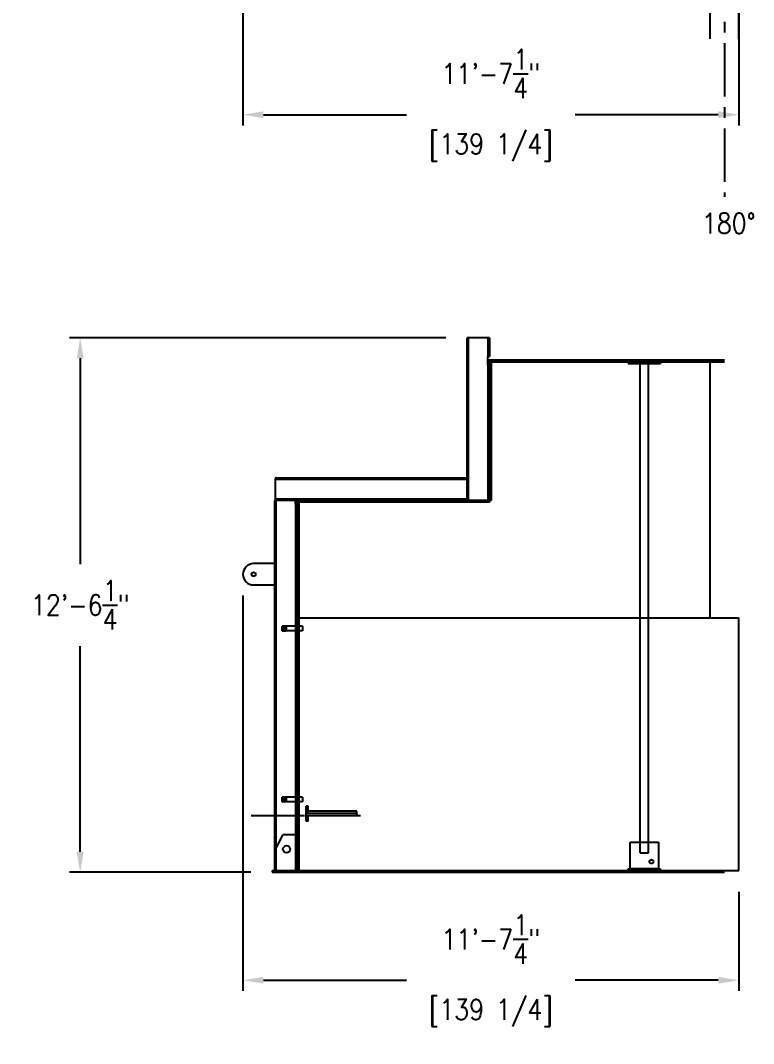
# Model space of a CAD drawing. Extents: x -3358 to -2794, y -13 to 855.
# Drawn here: x -3339.7 to -3133.9, y -10.2 to 277.3 of the extents above; entities that cross this region are included whole.
import ezdxf
from ezdxf.enums import TextEntityAlignment as Align

# ---------------------------------------------------------------- set-up
doc = ezdxf.new("R2010")
doc.units = 0
doc.header["$LTSCALE"] = 12
doc.header["$MEASUREMENT"] = 0
doc.header["$PDMODE"] = 33
doc.header["$PDSIZE"] = -0.5
doc.linetypes.add('CENTER', pattern=[2, 1.25, -0.25, 0.25, -0.25])
doc.layers.get('Defpoints').update_dxf_attribs({"linetype": 'CONTINUOUS'})
for name, color, linetype in [('1 PIPE', 7, 'CONTINUOUS'), ('1-150-RFSO', 14, 'CONTINUOUS'), ('2 PIPE', 7, 'CONTINUOUS'), ('6X20', 3, 'CONTINUOUS'), ('CENTER', 6, 'CENTER'), ('COVER', 3, 'CONTINUOUS'), ('DIM', 1, 'CONTINUOUS'), ('EXTERNALS', 3, 'CONTINUOUS'), ('INTERNALS', 1, 'CONTINUOUS'), ('SHELL', 40, 'CONTINUOUS'), ('TEXT', 4, 'CONTINUOUS')]:
    doc.layers.add(name, color=color, linetype=linetype)
doc.layers.add('AM_0', color=7, linetype='CONTINUOUS', lineweight=30)
doc.styles.add('ROMANS', font='ROMANS.shx', dxfattribs={"width": 0.85, "height": 5.76})
doc.styles.get("Standard").update_dxf_attribs({"font": 'sanss___.ttf'})
doc.dimstyles.get("Standard").update_dxf_attribs({"dimtxt": 0.18, "dimasz": 0.18, "dimexe": 0.18, "dimexo": 0.0625, "dimgap": 0.09, "dimtad": 0, "dimtih": 1, "dimtoh": 1, "dimdec": 4, "dimzin": 0, "dimdsep": 46, "dimtxsty": 'Standard', "dimcen": 0.09, "dimadec": 0, "dimazin": 0, "dimtfac": 1, "dimtdec": 4, "dimtofl": 0, "dimtmove": 0, "dimatfit": 3, "dimfxl": 1, "dimtolj": 1, "dimtzin": 0, "dimarcsym": 0})

# ---------------------------------------------------------------- blocks, each defined once
blk = doc.blocks.new('A$Ca259bb44')
at = {"layer": '1 PIPE'}
for p, q in [((-0.47, 1.57), (-1.16, -4.08)), ((-0.47, 1.57), (0.84, 1.41)), ((0.84, 1.41), (0.14, -4.24))]:
    blk.add_line(p, q, dxfattribs=at)
at = {"layer": 'AM_0'}
for p, q in [((-1.16, -4.08), (0.14, -4.24)), ((-1.14, -3.89), (-1.14, -3.88)), ((-1.13, -3.79), (-1.13, -3.78)), ((-1.12, -3.69), (-1.12, -3.68)), ((-1.11, -3.59), (-1.1, -3.58)), ((-1.1, -3.95), (-1.09, -3.93)), ((-1.09, -3.49), (-1.09, -3.48)), ((-1.08, -3.4), (-1.08, -3.38)), ((-1.08, -3.85), (-1.08, -3.83)), ((-1.07, -3.3), (-1.07, -3.28)), ((-1.07, -3.76), (-1.07, -3.73)), ((-1.06, -3.2), (-1.05, -3.18)), ((-1.06, -3.66), (-1.06, -3.63)), ((-1.05, -3.56), (-1.04, -3.53)), ((-1.03, -3), (-1.04, -3.09)), ((-1.04, -3.09), (-0.98, -3.06)), ((-1.04, -3.1), (-1.04, -3.09)), ((-1.03, -3.46), (-1.03, -3.43)), ((-1.02, -3.36), (-1.02, -3.33)), ((-1.01, -3.26), (-1.01, -3.23)), ((-1, -3.16), (-0.99, -3.14)), ((-0.98, -3.06), (-0.98, -3.04)), ((0.1, -4.13), (0.1, -4.15)), ((0.11, -4.03), (0.11, -4.05)), ((0.12, -3.93), (0.12, -3.96)), ((0.14, -3.83), (0.13, -3.86)), ((0.15, -4.19), (0.14, -4.24)), ((0.15, -3.73), (0.15, -3.76)), ((0.16, -3.63), (0.16, -3.66)), ((0.16, -4.09), (0.16, -4.11)), ((0.17, -3.53), (0.17, -3.56)), ((0.17, -3.99), (0.17, -4.01)), ((0.19, -3.44), (0.18, -3.46)), ((0.18, -3.89), (0.18, -3.91)), ((0.2, -3.34), (0.19, -3.36)), ((0.19, -3.8), (0.19, -3.81)), ((0.21, -3.24), (0.21, -3.26)), ((0.21, -3.7), (0.21, -3.71)), ((0.22, -3.6), (0.22, -3.61)), ((0.23, -3.5), (0.23, -3.51)), ((0.24, -3.4), (0.24, -3.41)), ((0.26, -3.3), (0.26, -3.31))]:
    blk.add_line(p, q, dxfattribs=at)
at = {"layer": 'AM_0', "flags": 128}
for points in [[(-1.15, -3.98), (-1.12, -3.96), (-1.09, -3.95)], [(0.14, -4.19), (0.13, -4.19), (0.08, -4.18), (0.01, -4.17), (-0.09, -4.15), (-0.22, -4.13), (-0.2, -4.13), (-0.35, -4.11), (-0.51, -4.08), (-0.49, -4.08), (-0.65, -4.06), (-0.79, -4.04), (-0.91, -4.02), (-1.02, -4), (-1.09, -3.99), (-1.14, -3.98), (-1.15, -3.98), (-1.15, -3.98)], [(-1.14, -3.88), (-1.11, -3.87), (-1.08, -3.85)], [(0.16, -4.09), (0.14, -4.09), (0.1, -4.08), (0.02, -4.07), (-0.08, -4.05), (-0.21, -4.03), (-0.19, -4.03), (-0.34, -4.01), (-0.5, -3.99), (-0.48, -3.98), (-0.63, -3.96), (-0.78, -3.94), (-0.9, -3.92), (-1, -3.91), (-1.08, -3.89), (-1.13, -3.88), (-1.14, -3.88), (-1.13, -3.88)], [(-1.09, -3.93), (-1.11, -3.91), (-1.14, -3.89)], [(0.15, -4.11), (0.16, -4.11), (0.14, -4.1), (0.09, -4.09), (0.02, -4.08), (-0.08, -4.06), (-0.21, -4.04), (-0.19, -4.04), (-0.34, -4.02), (-0.5, -4), (-0.48, -4), (-0.64, -3.97), (-0.78, -3.95), (-0.9, -3.93), (-1, -3.92), (-1.08, -3.91), (-1.13, -3.9), (-1.14, -3.89)], [(0.17, -3.99), (0.15, -3.99), (0.11, -3.98), (0.03, -3.97), (-0.07, -3.95), (-0.19, -3.93), (-0.17, -3.93), (-0.33, -3.91), (-0.49, -3.89), (-0.47, -3.88), (-0.62, -3.86), (-0.76, -3.84), (-0.89, -3.82), (-0.99, -3.81), (-1.07, -3.79), (-1.11, -3.78), (-1.13, -3.78), (-1.12, -3.78)], [(-1.08, -3.83), (-1.1, -3.81), (-1.13, -3.79)], [(0.17, -4.01), (0.17, -4.01), (0.15, -4), (0.11, -3.99), (0.03, -3.98), (-0.07, -3.96), (-0.2, -3.94), (-0.17, -3.94), (-0.33, -3.92), (-0.49, -3.9), (-0.47, -3.9), (-0.62, -3.87), (-0.77, -3.85), (-0.89, -3.83), (-0.99, -3.82), (-1.07, -3.81), (-1.11, -3.8), (-1.13, -3.79)], [(0.18, -3.89), (0.17, -3.89), (0.12, -3.88), (0.04, -3.87), (-0.06, -3.85), (-0.18, -3.83), (-0.16, -3.83), (-0.31, -3.81), (-0.47, -3.79), (-0.46, -3.79), (-0.61, -3.76), (-0.75, -3.74), (-0.88, -3.72), (-0.98, -3.71), (-1.05, -3.69), (-1.1, -3.69), (-1.12, -3.68), (-1.11, -3.68)], [(0.18, -3.91), (0.18, -3.91), (0.17, -3.9), (0.12, -3.89), (0.04, -3.88), (-0.06, -3.86), (-0.18, -3.85), (-0.16, -3.84), (-0.31, -3.82), (-0.48, -3.8), (-0.46, -3.8), (-0.61, -3.78), (-0.75, -3.75), (-0.88, -3.74), (-0.98, -3.72), (-1.06, -3.71), (-1.1, -3.7), (-1.12, -3.69)], [(-1.12, -3.78), (-1.09, -3.77), (-1.07, -3.75)], [(0.19, -3.81), (0.19, -3.81), (0.18, -3.8), (0.13, -3.79), (0.06, -3.78), (-0.05, -3.77), (-0.17, -3.75), (-0.15, -3.75), (-0.3, -3.72), (-0.46, -3.7), (-0.45, -3.7), (-0.6, -3.68), (-0.74, -3.66), (-0.87, -3.64), (-0.97, -3.62), (-1.04, -3.61), (-1.09, -3.6), (-1.11, -3.59)], [(-1.11, -3.68), (-1.08, -3.67), (-1.05, -3.66)], [(-1.06, -3.73), (-1.09, -3.71), (-1.11, -3.7)], [(-1.1, -3.58), (-1.07, -3.57), (-1.04, -3.56)], [(0.19, -3.79), (0.18, -3.79), (0.13, -3.78), (0.06, -3.77), (-0.04, -3.75), (-0.17, -3.73), (-0.15, -3.73), (-0.3, -3.71), (-0.46, -3.69), (-0.44, -3.69), (-0.6, -3.66), (-0.74, -3.64), (-0.86, -3.62), (-0.97, -3.61), (-1.04, -3.6), (-1.09, -3.59), (-1.1, -3.58), (-1.09, -3.58)], [(-1.05, -3.63), (-1.08, -3.61), (-1.1, -3.6)], [(0.09, -4.15), (0.08, -4.15), (0.04, -4.14), (-0.03, -4.13), (-0.13, -4.11), (-0.08, -4.12), (-0.21, -4.1), (-0.36, -4.08), (-0.51, -4.05), (-0.48, -4.05), (-0.62, -4.03), (-0.76, -4.01), (-0.87, -3.99), (-0.97, -3.98), (-1.04, -3.97), (-1.08, -3.96), (-1.1, -3.95)], [(-1.09, -3.48), (-1.06, -3.47), (-1.03, -3.46)], [(0.2, -3.7), (0.19, -3.69), (0.15, -3.68), (0.07, -3.67), (-0.03, -3.65), (-0.16, -3.63), (-0.14, -3.63), (-0.29, -3.61), (-0.45, -3.59), (-0.43, -3.59), (-0.58, -3.56), (-0.73, -3.54), (-0.85, -3.52), (-0.95, -3.51), (-1.03, -3.5), (-1.08, -3.49), (-1.09, -3.48), (-1.08, -3.48)], [(0.2, -3.71), (0.21, -3.71), (0.19, -3.7), (0.14, -3.69), (0.07, -3.68), (-0.03, -3.67), (-0.16, -3.65), (-0.14, -3.65), (-0.29, -3.62), (-0.45, -3.6), (-0.43, -3.6), (-0.59, -3.58), (-0.73, -3.56), (-0.85, -3.54), (-0.95, -3.52), (-1.03, -3.51), (-1.08, -3.5), (-1.09, -3.49)], [(-1.04, -3.53), (-1.06, -3.52), (-1.09, -3.5)], [(0.22, -3.6), (0.2, -3.59), (0.16, -3.58), (0.08, -3.57), (-0.02, -3.55), (-0.14, -3.54), (-0.12, -3.53), (-0.28, -3.51), (-0.44, -3.49), (-0.42, -3.49), (-0.57, -3.47), (-0.71, -3.44), (-0.84, -3.43), (-0.94, -3.41), (-1.02, -3.4), (-1.06, -3.39), (-1.08, -3.38), (-1.07, -3.38)], [(-1.03, -3.44), (-1.05, -3.42), (-1.08, -3.4)], [(0.22, -3.61), (0.22, -3.61), (0.2, -3.6), (0.16, -3.6), (0.08, -3.58), (-0.02, -3.57), (-0.15, -3.55), (-0.12, -3.55), (-0.28, -3.52), (-0.44, -3.5), (-0.42, -3.5), (-0.57, -3.48), (-0.72, -3.46), (-0.84, -3.44), (-0.94, -3.42), (-1.02, -3.41), (-1.07, -3.4), (-1.08, -3.4)], [(0.11, -4.05), (0.09, -4.05), (0.05, -4.04), (-0.02, -4.03), (-0.12, -4.01), (-0.23, -4), (-0.2, -4), (-0.34, -3.98), (-0.5, -3.95), (-0.47, -3.95), (-0.61, -3.93), (-0.74, -3.91), (-0.86, -3.9), (-0.95, -3.88), (-1.03, -3.87), (-1.07, -3.86), (-1.08, -3.85)], [(0.1, -4.13), (0.08, -4.12), (0.04, -4.12), (-0.03, -4.1), (-0.12, -4.09), (-0.08, -4.09), (-0.21, -4.07), (-0.35, -4.05), (-0.5, -4.03), (-0.48, -4.03), (-0.62, -4.01), (-0.75, -3.99), (-0.87, -3.97), (-0.96, -3.95), (-1.03, -3.94), (-1.08, -3.93), (-1.08, -3.93)], [(0.23, -3.5), (0.22, -3.49), (0.17, -3.48), (0.09, -3.47), (-0.01, -3.46), (-0.13, -3.44), (-0.11, -3.44), (-0.26, -3.41), (-0.42, -3.39), (-0.41, -3.39), (-0.56, -3.37), (-0.7, -3.35), (-0.83, -3.33), (-0.93, -3.31), (-1, -3.3), (-1.05, -3.29), (-1.07, -3.28), (-1.06, -3.28)], [(0.23, -3.51), (0.23, -3.51), (0.22, -3.5), (0.17, -3.5), (0.09, -3.48), (-0.01, -3.47), (-0.13, -3.45), (-0.11, -3.45), (-0.27, -3.43), (-0.43, -3.4), (-0.41, -3.4), (-0.56, -3.38), (-0.7, -3.36), (-0.83, -3.34), (-0.93, -3.32), (-1.01, -3.31), (-1.05, -3.3), (-1.07, -3.3)], [(-1.07, -3.38), (-1.04, -3.37), (-1.02, -3.36)], [(0.12, -3.96), (0.11, -3.95), (0.06, -3.94), (-0.01, -3.93), (-0.1, -3.92), (-0.22, -3.9), (-0.19, -3.9), (-0.33, -3.88), (-0.48, -3.85), (-0.45, -3.85), (-0.6, -3.83), (-0.73, -3.81), (-0.85, -3.8), (-0.94, -3.78), (-1.01, -3.77), (-1.06, -3.76), (-1.07, -3.76)], [(0.11, -4.03), (0.1, -4.03), (0.05, -4.02), (-0.02, -4), (-0.11, -3.99), (-0.23, -3.97), (-0.2, -3.97), (-0.34, -3.95), (-0.49, -3.93), (-0.46, -3.93), (-0.61, -3.91), (-0.74, -3.89), (-0.86, -3.87), (-0.95, -3.86), (-1.02, -3.84), (-1.07, -3.83), (-1.07, -3.83)], [(0.24, -3.41), (0.24, -3.41), (0.23, -3.41), (0.18, -3.4), (0.11, -3.38), (0, -3.37), (-0.12, -3.35), (-0.1, -3.35), (-0.25, -3.33), (-0.41, -3.3), (-0.4, -3.3), (-0.55, -3.28), (-0.69, -3.26), (-0.82, -3.24), (-0.92, -3.22), (-0.99, -3.21), (-1.04, -3.2), (-1.06, -3.2)], [(-1.06, -3.28), (-1.03, -3.27), (-1, -3.26)], [(-1.01, -3.34), (-1.04, -3.32), (-1.06, -3.3)], [(0.13, -3.86), (0.12, -3.85), (0.07, -3.84), (0, -3.83), (-0.09, -3.82), (-0.21, -3.8), (-0.18, -3.8), (-0.32, -3.78), (-0.47, -3.76), (-0.44, -3.76), (-0.58, -3.73), (-0.72, -3.71), (-0.84, -3.7), (-0.93, -3.68), (-1, -3.67), (-1.04, -3.66), (-1.06, -3.66)], [(0.12, -3.93), (0.11, -3.93), (0.07, -3.92), (-0.01, -3.91), (-0.1, -3.89), (-0.22, -3.87), (-0.19, -3.87), (-0.33, -3.85), (-0.48, -3.83), (-0.45, -3.83), (-0.59, -3.81), (-0.73, -3.79), (-0.84, -3.77), (-0.94, -3.76), (-1.01, -3.74), (-1.05, -3.74), (-1.06, -3.73)], [(-1.05, -3.18), (-1.02, -3.17), (-0.99, -3.16)], [(0.24, -3.4), (0.23, -3.39), (0.18, -3.38), (0.11, -3.37), (0.01, -3.36), (-0.12, -3.34), (-0.1, -3.34), (-0.25, -3.31), (-0.41, -3.29), (-0.39, -3.29), (-0.55, -3.27), (-0.69, -3.25), (-0.81, -3.23), (-0.92, -3.21), (-0.99, -3.2), (-1.04, -3.19), (-1.05, -3.18), (-1.04, -3.18)], [(-1, -3.24), (-1.03, -3.22), (-1.05, -3.2)], [(0.14, -3.76), (0.13, -3.75), (0.09, -3.74), (0.02, -3.73), (-0.08, -3.72), (-0.2, -3.7), (-0.16, -3.7), (-0.31, -3.68), (-0.46, -3.66), (-0.43, -3.66), (-0.57, -3.64), (-0.71, -3.62), (-0.82, -3.6), (-0.92, -3.58), (-0.99, -3.57), (-1.03, -3.56), (-1.05, -3.56)], [(0.14, -3.83), (0.12, -3.83), (0.08, -3.82), (0.01, -3.81), (-0.09, -3.79), (-0.2, -3.77), (-0.17, -3.77), (-0.32, -3.75), (-0.47, -3.73), (-0.44, -3.73), (-0.58, -3.71), (-0.71, -3.69), (-0.83, -3.67), (-0.93, -3.66), (-1, -3.65), (-1.04, -3.64), (-1.05, -3.63)], [(0.25, -3.3), (0.24, -3.29), (0.19, -3.28), (0.12, -3.27), (0.02, -3.26), (-0.11, -3.24), (-0.09, -3.24), (-0.24, -3.21), (-0.4, -3.19), (-0.38, -3.19), (-0.53, -3.17), (-0.68, -3.15), (-0.8, -3.13), (-0.9, -3.11), (-0.98, -3.1), (-1.03, -3.09), (-1.04, -3.09)], [(-0.99, -3.14), (-1.01, -3.12), (-1.04, -3.1)], [(0.25, -3.31), (0.26, -3.31), (0.24, -3.31), (0.19, -3.3), (0.12, -3.28), (0.02, -3.27), (-0.11, -3.25), (-0.09, -3.25), (-0.24, -3.23), (-0.4, -3.2), (-0.38, -3.2), (-0.54, -3.18), (-0.68, -3.16), (-0.8, -3.14), (-0.91, -3.12), (-0.98, -3.11), (-1.03, -3.1), (-1.04, -3.1)], [(-0.98, -3.04), (-1, -3.02), (-1.03, -3)], [(0.27, -3.21), (0.27, -3.21), (0.25, -3.21), (0.21, -3.2), (0.13, -3.19), (0.03, -3.17), (-0.1, -3.15), (-0.08, -3.15), (-0.23, -3.13), (-0.39, -3.1), (-0.37, -3.1), (-0.52, -3.08), (-0.67, -3.06), (-0.79, -3.04), (-0.89, -3.03), (-0.97, -3.01), (-1.02, -3), (-1.03, -3)], [(0.16, -3.66), (0.14, -3.65), (0.1, -3.64), (0.03, -3.63), (-0.07, -3.62), (-0.18, -3.6), (-0.15, -3.6), (-0.3, -3.58), (-0.45, -3.56), (-0.42, -3.56), (-0.56, -3.54), (-0.69, -3.52), (-0.81, -3.5), (-0.9, -3.48), (-0.98, -3.47), (-1.02, -3.46), (-1.03, -3.46)], [(0.15, -3.73), (0.13, -3.73), (0.09, -3.72), (0.02, -3.71), (-0.08, -3.69), (-0.19, -3.67), (-0.16, -3.67), (-0.3, -3.65), (-0.45, -3.63), (-0.43, -3.63), (-0.57, -3.61), (-0.7, -3.59), (-0.82, -3.57), (-0.91, -3.56), (-0.98, -3.55), (-1.03, -3.54), (-1.03, -3.54)], [(0.17, -3.56), (0.16, -3.55), (0.11, -3.55), (0.04, -3.53), (-0.05, -3.52), (-0.17, -3.5), (-0.14, -3.5), (-0.28, -3.48), (-0.43, -3.46), (-0.4, -3.46), (-0.55, -3.44), (-0.68, -3.42), (-0.8, -3.4), (-0.89, -3.38), (-0.96, -3.37), (-1.01, -3.36), (-1.02, -3.36)], [(0.16, -3.63), (0.15, -3.63), (0.1, -3.62), (0.03, -3.61), (-0.06, -3.59), (-0.18, -3.58), (-0.15, -3.58), (-0.29, -3.55), (-0.44, -3.53), (-0.41, -3.53), (-0.56, -3.51), (-0.69, -3.49), (-0.81, -3.47), (-0.9, -3.46), (-0.97, -3.45), (-1.02, -3.44), (-1.02, -3.44)], [(0.18, -3.46), (0.17, -3.45), (0.12, -3.45), (0.05, -3.43), (-0.04, -3.42), (-0.16, -3.4), (-0.13, -3.4), (-0.27, -3.38), (-0.42, -3.36), (-0.39, -3.36), (-0.54, -3.34), (-0.67, -3.32), (-0.79, -3.3), (-0.88, -3.28), (-0.95, -3.27), (-0.99, -3.26), (-1.01, -3.26)], [(0.17, -3.53), (0.16, -3.53), (0.12, -3.52), (0.04, -3.51), (-0.05, -3.49), (-0.17, -3.48), (-0.14, -3.48), (-0.28, -3.46), (-0.43, -3.43), (-0.4, -3.43), (-0.54, -3.41), (-0.68, -3.39), (-0.79, -3.37), (-0.89, -3.36), (-0.96, -3.35), (-1, -3.34), (-1.01, -3.34)], [(0.19, -3.36), (0.18, -3.36), (0.14, -3.35), (0.07, -3.33), (-0.03, -3.32), (-0.15, -3.3), (-0.12, -3.3), (-0.26, -3.28), (-0.41, -3.26), (-0.38, -3.26), (-0.52, -3.24), (-0.66, -3.22), (-0.77, -3.2), (-0.87, -3.19), (-0.94, -3.17), (-0.98, -3.17), (-1, -3.16)], [(0.19, -3.44), (0.17, -3.43), (0.13, -3.42), (0.06, -3.41), (-0.04, -3.39), (-0.15, -3.38), (-0.12, -3.38), (-0.27, -3.36), (-0.42, -3.33), (-0.39, -3.33), (-0.53, -3.31), (-0.67, -3.29), (-0.78, -3.28), (-0.88, -3.26), (-0.95, -3.25), (-0.99, -3.24), (-1, -3.24)], [(0.2, -3.34), (0.18, -3.33), (0.14, -3.32), (0.07, -3.31), (-0.03, -3.3), (-0.14, -3.28), (-0.11, -3.28), (-0.25, -3.26), (-0.41, -3.23), (-0.38, -3.23), (-0.52, -3.21), (-0.65, -3.19), (-0.77, -3.18), (-0.86, -3.16), (-0.94, -3.15), (-0.98, -3.14), (-0.99, -3.14)], [(0.2, -3.26), (0.19, -3.26), (0.15, -3.25), (0.08, -3.24), (-0.02, -3.22), (-0.13, -3.2), (-0.1, -3.2), (-0.25, -3.18), (-0.4, -3.16), (-0.37, -3.16), (-0.51, -3.14), (-0.64, -3.12), (-0.76, -3.1), (-0.86, -3.09), (-0.93, -3.07), (-0.97, -3.07), (-0.98, -3.06)], [(0.21, -3.24), (0.2, -3.23), (0.15, -3.22), (0.08, -3.21), (-0.01, -3.2), (-0.13, -3.18), (-0.1, -3.18), (-0.24, -3.16), (-0.39, -3.14), (-0.36, -3.14), (-0.51, -3.11), (-0.64, -3.09), (-0.76, -3.08), (-0.85, -3.06), (-0.92, -3.05), (-0.97, -3.04), (-0.97, -3.04)], [(0.16, -4.11), (0.13, -4.12), (0.1, -4.13)], [(0.1, -4.15), (0.12, -4.17), (0.14, -4.19)], [(0.17, -4.01), (0.14, -4.02), (0.11, -4.03)], [(0.11, -4.05), (0.13, -4.07), (0.16, -4.09)], [(0.18, -3.91), (0.15, -3.92), (0.12, -3.93)], [(0.12, -3.96), (0.14, -3.97), (0.17, -3.99)], [(0.13, -3.86), (0.16, -3.88), (0.18, -3.89)], [(0.14, -3.76), (0.17, -3.78), (0.19, -3.79)], [(0.19, -3.81), (0.16, -3.82), (0.14, -3.83)], [(0.21, -3.71), (0.18, -3.72), (0.15, -3.73)], [(0.22, -3.61), (0.19, -3.62), (0.16, -3.63)], [(0.16, -3.66), (0.18, -3.68), (0.21, -3.7)], [(0.23, -3.51), (0.2, -3.52), (0.17, -3.53)], [(0.17, -3.56), (0.19, -3.58), (0.22, -3.6)], [(0.18, -3.46), (0.21, -3.48), (0.23, -3.5)], [(0.19, -3.36), (0.22, -3.38), (0.24, -3.4)], [(0.24, -3.41), (0.21, -3.42), (0.19, -3.44)], [(0.26, -3.31), (0.23, -3.32), (0.2, -3.34)], [(0.27, -3.21), (0.24, -3.22), (0.21, -3.24)], [(0.21, -3.26), (0.23, -3.28), (0.26, -3.3)]]:
    blk.add_lwpolyline(points, dxfattribs=at)
blk = doc.blocks.new('A$C7f54e743')
at = {"layer": 'COVER'}
for p, q in [((-6, 6), (-4, 10)), ((0, 10), (-4, 10)), ((0, 0), (0, 10)), ((-6, 0), (-6, 6)), ((-6, 0), (0, 0))]:
    blk.add_line(p, q, dxfattribs=at)
blk.add_circle((-3, 6), 1, dxfattribs=at)
blk = doc.blocks.new('A$C065b5bcb')
at = {"layer": '2 PIPE'}
for p, q in [((-23.6875, 5), (-23.6875, 142.5)), ((-23.6875, 142.5), (-21.3125, 142.5)), ((-21.3125, 5), (-21.3125, 142.5)), ((-23.6875, 5), (-21.3125, 5))]:
    blk.add_line(p, q, dxfattribs=at)
at = {"layer": 'COVER'}
for p, q in [((-26.5, 8), (-18.5, 8)), ((-26.5, 0.5), (-26.5, 8)), ((-18.5, 8), (-18.5, 0.5)), ((-18.5, 0.5), (-26.5, 0.5))]:
    blk.add_line(p, q, dxfattribs=at)
blk.add_circle((-20.5, 2.5), 0.5625, dxfattribs=at)
at = {"layer": 'INTERNALS'}
for p, q in [((-27, 143), (-27, 142.5)), ((-27, 142.5), (-18, 142.5)), ((-18, 143), (-18, 142.5)), ((-27, 0.5), (-18, 0.5)), ((-27, 0), (-27, 0.5)), ((-18, 0), (-18, 0.5))]:
    blk.add_line(p, q, dxfattribs=at)
blk = doc.blocks.new('*D252')
at = {"layer": 'Defpoints', "color": 0, "transparency": 16777216}
for p in [(-3277.27, 405.08), (-3138.02, 285.4), (-3138.02, 250.83)]:
    blk.add_point(p, dxfattribs=at)
at = {"layer": 'TEXT', "color": 0, "lineweight": -2, "transparency": 16777216}
for p, q in [((-3277.27, 399.08), (-3277.27, 247.83)), ((-3138.02, 279.4), (-3138.02, 247.83)), ((-3271.51, 250.83), (-3231.33, 250.83)), ((-3143.78, 250.83), (-3183.96, 250.83))]:
    blk.add_line(p, q, dxfattribs=at)
at = {"layer": 'TEXT', "color": 0, "transparency": 16777216}
for points in [[(-3271.51, 251.79), (-3271.51, 249.87), (-3277.27, 250.83)], [(-3143.78, 251.79), (-3143.78, 249.87), (-3138.02, 250.83)]]:
    blk.add_solid(points, dxfattribs=at)
at = {"layer": 'TEXT', "color": 0, "transparency": 16777216, "char_height": 5.76, "attachment_point": 5, "style": 'ROMANS'}
for s, insert in [('\\A1;11\'-7{\\H1x;\\S1/4;}"', (-3207.65, 262.35)), ('\\A1;[139 1/4]', (-3207.65, 241.65))]:
    blk.add_mtext(s, dxfattribs=dict(at, insert=insert))
blk = doc.blocks.new('*D255')
at = {"layer": 'Defpoints', "color": 0, "transparency": 16777216}
for p in [(-3214.27, 188.16), (-3322.98, 37.91), (-3269.02, 37.91)]:
    blk.add_point(p, dxfattribs=at)
at = {"layer": 'TEXT', "color": 0, "lineweight": -2, "transparency": 16777216}
for p, q in [((-3220.27, 188.16), (-3325.98, 188.16)), ((-3322.98, 182.4), (-3322.98, 124.55)), ((-3322.98, 43.67), (-3322.98, 101.51)), ((-3275.02, 37.91), (-3325.98, 37.91))]:
    blk.add_line(p, q, dxfattribs=at)
at = {"layer": 'TEXT', "color": 0, "transparency": 16777216}
for points in [[(-3323.94, 182.4), (-3322.02, 182.4), (-3322.98, 188.16)], [(-3323.94, 43.67), (-3322.02, 43.67), (-3322.98, 37.91)]]:
    blk.add_solid(points, dxfattribs=at)
at = {"layer": 'TEXT', "color": 0, "transparency": 16777216, "insert": (-3322.98, 113.03), "char_height": 5.76, "attachment_point": 5, "style": 'ROMANS'}
blk.add_mtext('\\A1;12\'-6{\\H1x;\\S1/4;}"', dxfattribs=at)
blk = doc.blocks.new('*D256')
at = {"layer": 'Defpoints', "color": 0, "transparency": 16777216}
for p in [(-3277.27, 121.66), (-3138.02, 38.41), (-3138.02, 7.57)]:
    blk.add_point(p, dxfattribs=at)
at = {"layer": 'TEXT', "color": 0, "lineweight": -2, "transparency": 16777216}
for p, q in [((-3277.27, 115.66), (-3277.27, 4.57)), ((-3138.02, 32.41), (-3138.02, 4.57)), ((-3271.51, 7.57), (-3231.33, 7.57)), ((-3143.78, 7.57), (-3183.96, 7.57))]:
    blk.add_line(p, q, dxfattribs=at)
at = {"layer": 'TEXT', "color": 0, "transparency": 16777216}
for points in [[(-3271.51, 8.53), (-3271.51, 6.61), (-3277.27, 7.57)], [(-3143.78, 8.53), (-3143.78, 6.61), (-3138.02, 7.57)]]:
    blk.add_solid(points, dxfattribs=at)
at = {"layer": 'TEXT', "color": 0, "transparency": 16777216, "char_height": 5.76, "attachment_point": 5, "style": 'ROMANS'}
for s, insert in [('\\A1;11\'-7{\\H1x;\\S1/4;}"', (-3207.65, 19.09)), ('\\A1;[139 1/4]', (-3207.65, -1.62))]:
    blk.add_mtext(s, dxfattribs=dict(at, insert=insert))

msp = doc.modelspace()

# ---------------------------------------------------------------- linework, layer by layer
at = {"layer": '1 PIPE'}
for p, q in [((-3245.29244, 55.0674), (-3259.4134, 55.0674)), ((-3259.4134, 53.7524), (-3259.4134, 55.0674)), ((-3245.29244, 53.7524), (-3245.29244, 55.0674)), ((-3245.29244, 53.7524), (-3259.4134, 53.7524))]:
    msp.add_line(p, q, dxfattribs=at)
at = {"layer": '1-150-RFSO'}
for p, q in [((-3259.5384, 53.4099), (-3259.5384, 55.4099)), ((-3259.4759, 55.4099), (-3259.5384, 55.4099)), ((-3259.5384, 55.0899), (-3258.9134, 55.0899)), ((-3259.4759, 55.4099), (-3259.4759, 56.5349)), ((-3258.9759, 56.5349), (-3259.4759, 56.5349)), ((-3259.4759, 56.2849), (-3258.9759, 56.2849)), ((-3259.4759, 55.6599), (-3258.9759, 55.6599)), ((-3258.9759, 55.37865), (-3258.9759, 56.5349)), ((-3258.9134, 55.37865), (-3258.9759, 55.37865)), ((-3258.9134, 55.0674), (-3258.9134, 55.37865)), ((-3259.5384, 53.7299), (-3258.9134, 53.7299)), ((-3259.4759, 53.4099), (-3259.5384, 53.4099)), ((-3259.4759, 52.2849), (-3259.4759, 53.4099)), ((-3259.4759, 53.1599), (-3258.9759, 53.1599)), ((-3259.4759, 52.5349), (-3258.9759, 52.5349)), ((-3258.9759, 52.2849), (-3259.4759, 52.2849)), ((-3258.9134, 53.44115), (-3258.9759, 53.44115)), ((-3258.9759, 52.2849), (-3258.9759, 53.44115)), ((-3258.9134, 53.44115), (-3258.9134, 53.7524))]:
    msp.add_line(p, q, dxfattribs=at)
at = {"layer": '6X20'}
for p, q in [((-3214.27084, 142.4099), (-3214.27084, 188.1599)), ((-3208.02084, 188.1599), (-3214.27084, 188.1599)), ((-3213.89584, 142.4099), (-3213.89584, 188.1599)), ((-3208.39584, 182.9099), (-3208.39584, 188.1599)), ((-3208.02084, 182.9099), (-3208.02084, 188.1599)), ((-3208.52084, 182.9099), (-3208.02084, 182.9099)), ((-3208.52084, 180.4099), (-3208.52084, 182.9099)), ((-3208.52084, 180.4099), (-3208.02084, 180.4099)), ((-3208.39584, 142.4099), (-3208.39584, 180.4099)), ((-3208.02084, 142.4099), (-3208.02084, 180.4099)), ((-3214.27084, 148.6599), (-3268.22084, 148.6599)), ((-3214.27084, 148.2849), (-3268.22084, 148.2849)), ((-3268.27084, 38.4099), (-3268.27084, 142.4099)), ((-3262.02084, 142.4099), (-3268.27084, 142.4099)), ((-3214.27084, 142.7849), (-3268.22084, 142.7849)), ((-3214.27084, 142.4099), (-3268.22084, 142.4099)), ((-3267.89584, 38.4099), (-3267.89584, 142.4099)), ((-3262.52084, 141.4099), (-3262.52084, 142.4099)), ((-3262.02084, 141.4099), (-3262.52084, 141.4099)), ((-3262.39584, 38.4099), (-3262.39584, 141.4099)), ((-3262.02084, 38.4099), (-3262.02084, 141.4099))]:
    msp.add_line(p, q, dxfattribs=at)
at = {"layer": 'CENTER'}
for p, q in [((-3142.02084, 846.93873), (-3142.02084, 227.72569)), ((-3259.7239, 55.9724), (-3258.72789, 55.9724)), ((-3274.97004, 53.9099), (-3244.27245, 53.9099)), ((-3259.7239, 52.8474), (-3258.72789, 52.8474))]:
    msp.add_line(p, q, dxfattribs=at)
at = {"layer": 'COVER'}
for p, q in [((-3208.02084, 188.1599), (-3208.02084, 182.9099)), ((-3268.22084, 148.6599), (-3268.22084, 142.4099)), ((-3245.29244, 54.4099), (-3259.5384, 54.4099))]:
    msp.add_line(p, q, dxfattribs=at)
at = {"layer": 'Defpoints'}
for p, q in [((-3146.02084, 272.15793), (-3146.02084, 293.31253)), ((-3138.02084, 272.15793), (-3138.02084, 293.31253))]:
    msp.add_line(p, q, dxfattribs=at)
at = {"layer": 'EXTERNALS'}
for p, q in [((-3268.27084, 124.6599), (-3274.27084, 124.6599)), ((-3274.27084, 118.6599), (-3268.27084, 118.6599))]:
    msp.add_line(p, q, dxfattribs=at)
msp.add_circle((-3274.27084, 121.6599), 0.5625, dxfattribs=at)
msp.add_arc((-3274.27084, 121.6599), 3, 90, 270, dxfattribs=at)
at = {"layer": 'SHELL'}
for p, q in [((-3208.39584, 181.9099), (-3142.02084, 181.9099)), ((-3208.39584, 181.9099), (-3208.39584, 181.4099)), ((-3208.39584, 181.4099), (-3208.39584, 181.9099)), ((-3208.39584, 181.4099), (-3142.02084, 181.4099)), ((-3208.02084, 181.4099), (-3208.02084, 142.4099)), ((-3207.52084, 181.4099), (-3207.52084, 142.4099)), ((-3146.02084, 109.4099), (-3146.02084, 181.4099)), ((-3262.39584, 142.4099), (-3262.39584, 141.9099)), ((-3208.02084, 142.4099), (-3262.39584, 142.4099)), ((-3208.02084, 141.9099), (-3262.39584, 141.9099)), ((-3262.02084, 141.9099), (-3262.02084, 38.4099)), ((-3261.52084, 141.9099), (-3261.52084, 38.4099)), ((-3207.52084, 142.4099), (-3208.02084, 142.4099)), ((-3208.02084, 142.4099), (-3208.02084, 141.9099)), ((-3262.02084, 109.4099), (-3138.02084, 109.4099)), ((-3138.02084, 38.4099), (-3138.02084, 109.4099)), ((-3269.02084, 38.4099), (-3138.02084, 38.4099)), ((-3269.02084, 38.4099), (-3269.02084, 37.9099)), ((-3269.02084, 37.9099), (-3142.02084, 37.9099))]:
    msp.add_line(p, q, dxfattribs=at)

# ---------------------------------------------------------------- block references
at = {"layer": 'COVER'}
for name, p in [('A$C065b5bcb', (-3142.02084, 38.4099)), ('A$C7f54e743', (-3262.02084, 38.4099))]:
    msp.add_blockref(name, p, dxfattribs=at)
at = {"layer": 'COVER', "rotation": 277.0000000000022}
for p in [(-3262.02084, 106.4099), (-3262.02084, 58.4099)]:
    msp.add_blockref('A$Ca259bb44', p, dxfattribs=at)

# ---------------------------------------------------------------- texts
at = {"layer": 'DIM', "style": 'ROMANS', "width": 0.85}
msp.add_text('180%%D', height=5.76, dxfattribs=at).set_placement((-3140.82363, 220.29166), align=Align.MIDDLE_CENTER)

# ---------------------------------------------------------------- dimensions: what is measured, and where the dimension line sits
at = {"layer": 'TEXT'}
for base, p1, p2, picture, middle in [((-3138.02084, 250.83411), (-3277.27084, 405.08221), (-3138.02084, 285.39889), '*D252', (-3207.64584, 250.83411)), ((-3138.02084, 7.57041), (-3277.27084, 121.6599), (-3138.02084, 38.4099), '*D256', (-3207.64584, 7.57041))]:
    dim = msp.add_linear_dim(base=base, p1=p1, p2=p2, dimstyle='Standard', override={"dimscale": 48, "dimtxt": 5.76, "dimasz": 0.12, "dimexe": 0.0625, "dimexo": 0.125, "dimgap": 0.1, "dimzin": 3, "dimlunit": 4, "dimpost": '\\X', "dimtxsty": 'ROMANS', "dimcen": 0}, dxfattribs=at)
    dim.commit()
    dim.dimension.update_dxf_attribs({"geometry": picture, "text_midpoint": middle})
dim = msp.add_linear_dim(base=(-3322.98416, 37.9099), p1=(-3214.27084, 188.1599), p2=(-3269.02084, 37.9099), angle=90, dimstyle='Standard', override={"dimscale": 48, "dimtxt": 5.76, "dimasz": 0.12, "dimexe": 0.0625, "dimexo": 0.125, "dimgap": 0.1, "dimzin": 3, "dimlunit": 4, "dimpost": '\\X', "dimtxsty": 'ROMANS', "dimcen": 0}, dxfattribs=at)
dim.commit()
dim.dimension.update_dxf_attribs({"geometry": '*D255', "text_midpoint": (-3322.98416, 113.0349)})

doc.saveas('drawing.dxf')
